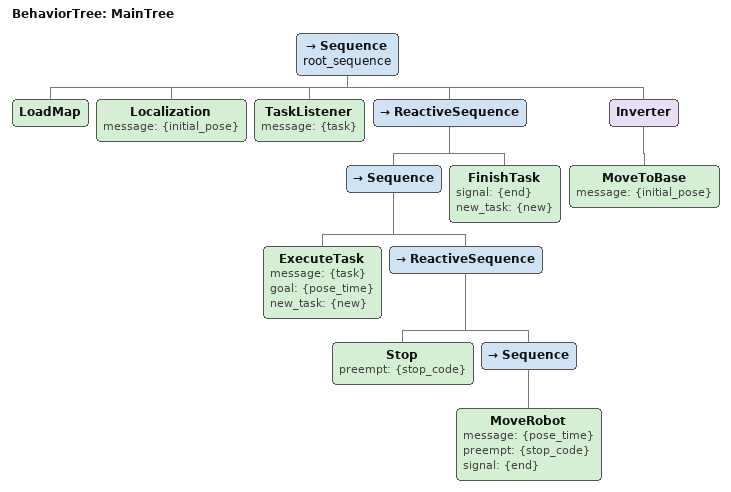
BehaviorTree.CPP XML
<root main_tree_to_execute = "MainTree" >
    <BehaviorTree ID="MainTree">
        <Sequence name="root_sequence">
            <LoadMap />
            <Localization message="{initial_pose}"/>
            <TaskListener message="{task}"/>
            <ReactiveSequence>
                <Sequence>
                    <!-- Gets task: PoseTimeArray and writes goal: PoseTime -->
                    <ExecuteTask message="{task}" goal="{pose_time}" new_task="{new}"/>
                    <!-- Restart whenever any child returns FAILURE or RUNNING -->
                    <ReactiveSequence>
                        <Stop preempt="{stop_code}"/>
                        <!-- Wrap in Sequence seems to be the best practice. -->
                        <Sequence>
                            <!-- We want to be executing individual goals (PoseTime) from the PoseTimeArray -->
                            <MoveRobot message="{pose_time}" preempt="{stop_code}" signal="{end}"/>
                        </Sequence>
                    </ReactiveSequence>
                    <!-- A condition node that tells if to stop executing this sequence or loop. -->
                    <!-- Would return FAILURE to make the loop continue or SUCCESS to break out of the loop-->
                </Sequence>
                <!-- Always check if finish task signal has been activated, else loop. -->
                <FinishTask signal="{end}" new_task="{new}"/>
            </ReactiveSequence>
            <Inverter>
                <MoveToBase message="{initial_pose}"/>
            </Inverter>
        </Sequence>
    </BehaviorTree>
</root>
